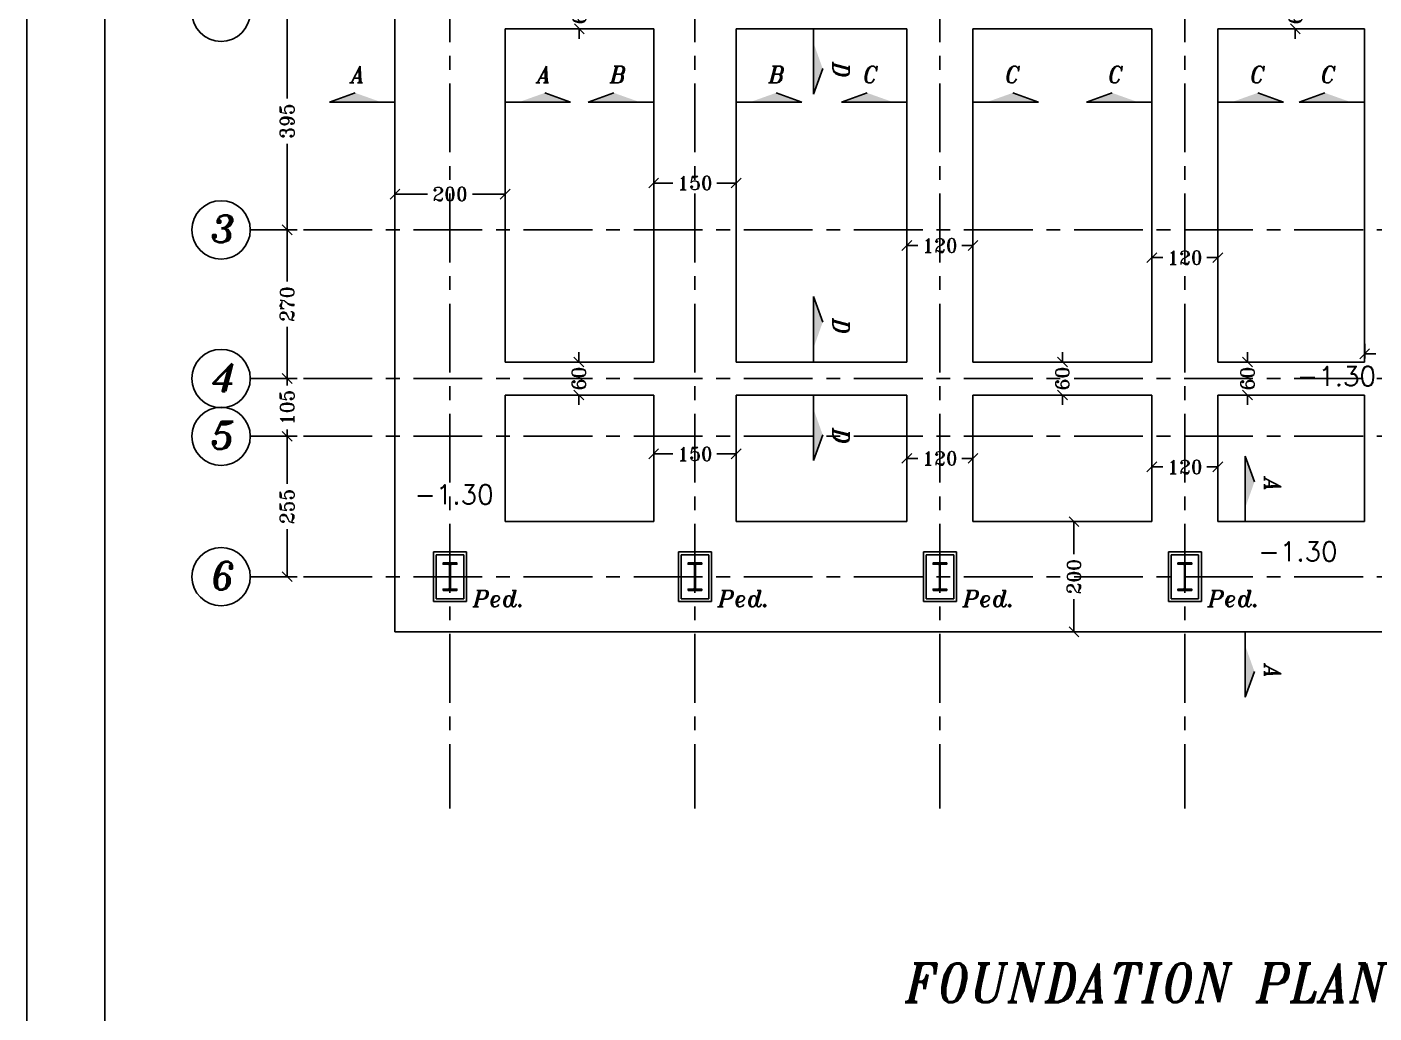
# Model space of a CAD drawing. Header units: inches. Extents: x 1387 to 2676, y -3005 to -2136.
# Drawn here: x 2499.96 to 2524.43, y -2238.11 to -2220.2 of the extents above; entities that cross this region are included whole.
import ezdxf
from ezdxf.enums import TextEntityAlignment as Align

# ---------------------------------------------------------------- set-up
doc = ezdxf.new("R2010")
doc.units = ezdxf.units.IN
doc.header["$MEASUREMENT"] = 0
doc.linetypes.add('CENTER', pattern=[2, 1.25, -0.25, 0.25, -0.25])
doc.linetypes.add('DASHDOTX2', pattern=[2, 1, -0.5, 0, -0.5])
for name, color, linetype in [('1', 1, 'Continuous'), ('3G', 3, 'Continuous'), ('4', 4, 'Continuous'), ('4C', 4, 'Continuous'), ('Ax', 1, 'DASHDOTX2'), ('AXE', 1, 'CENTER'), ('DIM', 8, 'Continuous'), ('lateral brace', 5, 'Continuous'), ('Layer4', 118, 'Continuous'), ('text1', 255, 'Continuous')]:
    doc.layers.add(name, color=color, linetype=linetype)
doc.styles.add('ITALICT', font='italict')
doc.styles.add('ROMANS', font='ROMANS')
doc.styles.add('ROMANT', font='romant')
doc.dimstyles.new('1-100r', dxfattribs={"dimscale": 0, "dimtxt": 0.25, "dimasz": 0.18, "dimexe": 0.18, "dimexo": 0.0625, "dimgap": 0.09, "dimtad": 0, "dimdec": 0, "dimlfac": 100, "dimzin": 0, "dimdsep": 46, "dimtxsty": 'ROMANT', "dimblk": 'OBLIQUE', "dimcen": 0.09, "dimclrd": 1, "dimclre": 1, "dimclrt": 2, "dimadec": 0, "dimazin": 0, "dimtfac": 1, "dimtdec": 0, "dimtofl": 0, "dimtmove": 2, "dimatfit": 3, "dimldrblk": 'OBLIQUE', "dimfxl": 0.18, "dimtolj": 1, "dimtzin": 0, "dimarcsym": 0})

# ---------------------------------------------------------------- blocks, each defined once
blk = doc.blocks.new('_Oblique')
at = {"color": 0, "linetype": 'ByBlock', "lineweight": -2}
blk.add_line((-0.5, -0.5), (0.5, 0.5), dxfattribs=at)
blk = doc.blocks.new('*D168')
at = {"layer": 'Defpoints', "color": 0, "ltscale": 0.05, "transparency": 16777216}
for p in [(2504.75, -2219.935), (2504.688, -2223.887), (2504.688, -2223.887)]:
    blk.add_point(p, dxfattribs=at)
at = {"layer": 'Layer4', "color": 1, "lineweight": -2, "ltscale": 0.05, "transparency": 16777216}
for p, q in [((2504.687, -2219.935), (2504.508, -2219.935)), ((2504.688, -2219.935), (2504.688, -2221.499)), ((2504.688, -2223.887), (2504.688, -2222.322)), ((2504.751, -2223.887), (2504.868, -2223.887))]:
    blk.add_line(p, q, dxfattribs=at)
at = {"layer": 'Layer4', "color": 1, "lineweight": -2, "ltscale": 0.05, "transparency": 16777216, "xscale": 0.18, "yscale": 0.18, "zscale": 0.18}
for p, rotation in [((2504.688, -2219.935), 90), ((2504.688, -2223.887), 270)]:
    blk.add_blockref('_Oblique', p, dxfattribs=dict(at, rotation=rotation))
at = {"layer": 'Layer4', "color": 2, "ltscale": 0.05, "transparency": 16777216, "insert": (2504.688, -2221.911), "char_height": 0.25, "attachment_point": 5, "rotation": 90, "style": 'ROMANT'}
blk.add_mtext('\\A1;395', dxfattribs=at)
blk = doc.blocks.new('*D169')
at = {"layer": 'Defpoints', "color": 0, "ltscale": 0.05, "transparency": 16777216}
for p in [(2504.688, -2226.587), (2504.688, -2227.637), (2504.688, -2227.637)]:
    blk.add_point(p, dxfattribs=at)
at = {"layer": 'Layer4', "color": 1, "lineweight": -2, "ltscale": 0.05, "transparency": 16777216}
for p, q in [((2504.688, -2226.587), (2504.688, -2226.712)), ((2504.751, -2226.587), (2504.868, -2226.587)), ((2504.688, -2227.637), (2504.688, -2227.511)), ((2504.751, -2227.637), (2504.868, -2227.637))]:
    blk.add_line(p, q, dxfattribs=at)
at = {"layer": 'Layer4', "color": 1, "lineweight": -2, "ltscale": 0.05, "transparency": 16777216, "xscale": 0.18, "yscale": 0.18, "zscale": 0.18}
for p, rotation in [((2504.688, -2226.587), 90), ((2504.688, -2227.637), 270)]:
    blk.add_blockref('_Oblique', p, dxfattribs=dict(at, rotation=rotation))
at = {"layer": 'Layer4', "color": 2, "ltscale": 0.05, "transparency": 16777216, "insert": (2504.688, -2227.112), "char_height": 0.25, "attachment_point": 5, "rotation": 90, "style": 'ROMANT'}
blk.add_mtext('\\A1;105', dxfattribs=at)
blk = doc.blocks.new('*D131')
at = {"layer": 'Defpoints', "color": 0, "ltscale": 0.05, "transparency": 16777216}
for p in [(2504.688, -2227.637), (2504.688, -2230.187), (2504.688, -2230.187)]:
    blk.add_point(p, dxfattribs=at)
at = {"layer": 'Layer4', "color": 1, "lineweight": -2, "ltscale": 0.05, "transparency": 16777216}
for p, q in [((2504.688, -2227.637), (2504.688, -2228.5)), ((2504.751, -2227.637), (2504.868, -2227.637)), ((2504.688, -2230.187), (2504.688, -2229.323)), ((2504.751, -2230.187), (2504.868, -2230.187))]:
    blk.add_line(p, q, dxfattribs=at)
at = {"layer": 'Layer4', "color": 1, "lineweight": -2, "ltscale": 0.05, "transparency": 16777216, "xscale": 0.18, "yscale": 0.18, "zscale": 0.18}
for p, rotation in [((2504.688, -2227.637), 90), ((2504.688, -2230.187), 270)]:
    blk.add_blockref('_Oblique', p, dxfattribs=dict(at, rotation=rotation))
at = {"layer": 'Layer4', "color": 2, "ltscale": 0.05, "transparency": 16777216, "insert": (2504.688, -2228.912), "char_height": 0.25, "attachment_point": 5, "rotation": 90, "style": 'ROMANT'}
blk.add_mtext('\\A1;255', dxfattribs=at)
blk = doc.blocks.new('*D127')
at = {"layer": 'Defpoints', "color": 0, "ltscale": 0.05, "transparency": 16777216}
for p in [(2504.688, -2223.887), (2504.688, -2226.587), (2504.688, -2226.587)]:
    blk.add_point(p, dxfattribs=at)
at = {"layer": 'Layer4', "color": 1, "lineweight": -2, "ltscale": 0.05, "transparency": 16777216}
for p, q in [((2504.626, -2223.887), (2504.508, -2223.887)), ((2504.688, -2223.887), (2504.688, -2224.825)), ((2504.688, -2226.587), (2504.688, -2225.648)), ((2504.751, -2226.587), (2504.868, -2226.587))]:
    blk.add_line(p, q, dxfattribs=at)
at = {"layer": 'Layer4', "color": 1, "lineweight": -2, "ltscale": 0.05, "transparency": 16777216, "xscale": 0.18, "yscale": 0.18, "zscale": 0.18}
for p, rotation in [((2504.688, -2223.887), 90), ((2504.688, -2226.587), 270)]:
    blk.add_blockref('_Oblique', p, dxfattribs=dict(at, rotation=rotation))
at = {"layer": 'Layer4', "color": 2, "ltscale": 0.05, "transparency": 16777216, "insert": (2504.688, -2225.237), "char_height": 0.25, "attachment_point": 5, "rotation": 90, "style": 'ROMANT'}
blk.add_mtext('\\A1;270', dxfattribs=at)
blk = doc.blocks.new('*D132')
at = {"layer": 'Defpoints', "color": 0, "ltscale": 0.05, "transparency": 16777216}
for p in [(2518.771, -2229.187), (2518.771, -2231.187), (2518.981, -2231.187)]:
    blk.add_point(p, dxfattribs=at)
at = {"layer": 'Layer4', "color": 1, "lineweight": -2, "ltscale": 0.05, "transparency": 16777216}
for p, q in [((2518.833, -2229.187), (2519.161, -2229.187)), ((2518.981, -2229.187), (2518.981, -2229.775)), ((2518.981, -2231.187), (2518.981, -2230.598)), ((2518.833, -2231.187), (2519.161, -2231.187))]:
    blk.add_line(p, q, dxfattribs=at)
at = {"layer": 'Layer4', "color": 1, "lineweight": -2, "ltscale": 0.05, "transparency": 16777216, "xscale": 0.18, "yscale": 0.18, "zscale": 0.18}
for p, rotation in [((2518.981, -2229.187), 90), ((2518.981, -2231.187), 270)]:
    blk.add_blockref('_Oblique', p, dxfattribs=dict(at, rotation=rotation))
at = {"layer": 'Layer4', "color": 2, "ltscale": 0.05, "transparency": 16777216, "insert": (2518.981, -2230.187), "char_height": 0.25, "attachment_point": 5, "rotation": 90, "style": 'ROMANT'}
blk.add_mtext('\\A1;200', dxfattribs=at)
blk = doc.blocks.new('*D133')
at = {"layer": 'Defpoints', "color": 0, "ltscale": 0.05, "transparency": 16777216}
for p in [(2511.346, -2223.036), (2511.346, -2223.261), (2512.846, -2223.261)]:
    blk.add_point(p, dxfattribs=at)
at = {"layer": 'Layer4', "color": 1, "lineweight": -2, "ltscale": 0.05, "transparency": 16777216}
for p, q in [((2511.346, -2223.198), (2511.346, -2222.856)), ((2511.346, -2223.036), (2511.696, -2223.036)), ((2512.846, -2223.036), (2512.495, -2223.036)), ((2512.846, -2223.198), (2512.846, -2222.856))]:
    blk.add_line(p, q, dxfattribs=at)
at = {"layer": 'Layer4', "color": 1, "lineweight": -2, "ltscale": 0.05, "transparency": 16777216, "xscale": 0.18, "yscale": 0.18, "zscale": 0.18, "rotation": 180}
blk.add_blockref('_Oblique', (2511.346, -2223.036), dxfattribs=at)
at = {"layer": 'Layer4', "color": 1, "lineweight": -2, "ltscale": 0.05, "transparency": 16777216, "xscale": 0.18, "yscale": 0.18, "zscale": 0.18}
blk.add_blockref('_Oblique', (2512.846, -2223.036), dxfattribs=at)
at = {"layer": 'Layer4', "color": 2, "ltscale": 0.05, "transparency": 16777216, "insert": (2512.096, -2223.036), "char_height": 0.25, "attachment_point": 5, "style": 'ROMANT'}
blk.add_mtext('\\A1;150', dxfattribs=at)
blk = doc.blocks.new('*D135')
at = {"layer": 'Defpoints', "color": 0, "ltscale": 0.05, "transparency": 16777216}
for p in [(2506.646, -2223.237), (2506.646, -2223.729), (2508.646, -2223.729)]:
    blk.add_point(p, dxfattribs=at)
at = {"layer": 'Layer4', "color": 1, "lineweight": -2, "ltscale": 0.05, "transparency": 16777216}
for p, q in [((2506.646, -2223.667), (2506.646, -2223.057)), ((2508.646, -2223.667), (2508.646, -2223.057)), ((2506.646, -2223.237), (2507.234, -2223.237)), ((2508.646, -2223.237), (2508.057, -2223.237))]:
    blk.add_line(p, q, dxfattribs=at)
at = {"layer": 'Layer4', "color": 1, "lineweight": -2, "ltscale": 0.05, "transparency": 16777216, "xscale": 0.18, "yscale": 0.18, "zscale": 0.18, "rotation": 180}
blk.add_blockref('_Oblique', (2506.646, -2223.237), dxfattribs=at)
at = {"layer": 'Layer4', "color": 1, "lineweight": -2, "ltscale": 0.05, "transparency": 16777216, "xscale": 0.18, "yscale": 0.18, "zscale": 0.18}
blk.add_blockref('_Oblique', (2508.646, -2223.237), dxfattribs=at)
at = {"layer": 'Layer4', "color": 2, "ltscale": 0.05, "transparency": 16777216, "insert": (2507.646, -2223.237), "char_height": 0.25, "attachment_point": 5, "style": 'ROMANT'}
blk.add_mtext('\\A1;200', dxfattribs=at)
blk = doc.blocks.new('*D139')
at = {"layer": 'Defpoints', "color": 0, "ltscale": 0.05, "transparency": 16777216}
for p in [(2522.929, -2219.635), (2523.002, -2219.635), (2522.929, -2220.235)]:
    blk.add_point(p, dxfattribs=at)
at = {"layer": 'Layer4', "color": 1, "lineweight": -2, "ltscale": 0.05, "transparency": 16777216}
for p, q in [((2522.991, -2219.635), (2523.182, -2219.635)), ((2523.002, -2219.635), (2523.002, -2219.455)), ((2522.991, -2220.235), (2523.182, -2220.235)), ((2523.002, -2220.235), (2523.002, -2220.415))]:
    blk.add_line(p, q, dxfattribs=at)
at = {"layer": 'Layer4', "color": 1, "lineweight": -2, "ltscale": 0.05, "transparency": 16777216, "xscale": 0.18, "yscale": 0.18, "zscale": 0.18}
for p, rotation in [((2523.002, -2219.635), 270), ((2523.002, -2220.235), 90)]:
    blk.add_blockref('_Oblique', p, dxfattribs=dict(at, rotation=rotation))
at = {"layer": 'Layer4', "color": 2, "ltscale": 0.05, "transparency": 16777216, "insert": (2523.002, -2219.935), "char_height": 0.25, "attachment_point": 5, "rotation": 90, "style": 'ROMANT'}
blk.add_mtext('\\A1;60', dxfattribs=at)
blk = doc.blocks.new('*D140')
at = {"layer": 'Defpoints', "color": 0, "ltscale": 0.05, "transparency": 16777216}
for p in [(2522.134, -2226.287), (2522.134, -2226.287), (2522.134, -2226.887)]:
    blk.add_point(p, dxfattribs=at)
at = {"layer": 'Layer4', "color": 1, "lineweight": -2, "ltscale": 0.05, "transparency": 16777216}
for p, q in [((2522.134, -2226.287), (2522.134, -2226.107)), ((2522.197, -2226.287), (2522.314, -2226.287)), ((2522.134, -2226.887), (2522.134, -2227.067)), ((2522.197, -2226.887), (2522.314, -2226.887))]:
    blk.add_line(p, q, dxfattribs=at)
at = {"layer": 'Layer4', "color": 1, "lineweight": -2, "ltscale": 0.05, "transparency": 16777216, "xscale": 0.18, "yscale": 0.18, "zscale": 0.18}
for p, rotation in [((2522.134, -2226.287), 270), ((2522.134, -2226.887), 90)]:
    blk.add_blockref('_Oblique', p, dxfattribs=dict(at, rotation=rotation))
at = {"layer": 'Layer4', "color": 2, "ltscale": 0.05, "transparency": 16777216, "insert": (2522.134, -2226.587), "char_height": 0.25, "attachment_point": 5, "rotation": 90, "style": 'ROMANT'}
blk.add_mtext('\\A1;60', dxfattribs=at)
blk = doc.blocks.new('*D141')
at = {"layer": 'Defpoints', "color": 0, "ltscale": 0.05, "transparency": 16777216}
for p in [(2518.771, -2226.287), (2518.771, -2226.287), (2518.771, -2226.887)]:
    blk.add_point(p, dxfattribs=at)
at = {"layer": 'Layer4', "color": 1, "lineweight": -2, "ltscale": 0.05, "transparency": 16777216}
for p, q in [((2518.771, -2226.287), (2518.771, -2226.107)), ((2518.833, -2226.287), (2518.951, -2226.287)), ((2518.771, -2226.887), (2518.771, -2227.067)), ((2518.833, -2226.887), (2518.951, -2226.887))]:
    blk.add_line(p, q, dxfattribs=at)
at = {"layer": 'Layer4', "color": 1, "lineweight": -2, "ltscale": 0.05, "transparency": 16777216, "xscale": 0.18, "yscale": 0.18, "zscale": 0.18}
for p, rotation in [((2518.771, -2226.287), 270), ((2518.771, -2226.887), 90)]:
    blk.add_blockref('_Oblique', p, dxfattribs=dict(at, rotation=rotation))
at = {"layer": 'Layer4', "color": 2, "ltscale": 0.05, "transparency": 16777216, "insert": (2518.771, -2226.587), "char_height": 0.25, "attachment_point": 5, "rotation": 90, "style": 'ROMANT'}
blk.add_mtext('\\A1;60', dxfattribs=at)
blk = doc.blocks.new('*D142')
at = {"layer": 'Defpoints', "color": 0, "ltscale": 0.05, "transparency": 16777216}
for p in [(2520.396, -2223.887), (2521.596, -2223.887), (2520.396, -2224.391)]:
    blk.add_point(p, dxfattribs=at)
at = {"layer": 'Layer4', "color": 1, "lineweight": -2, "ltscale": 0.05, "transparency": 16777216}
for p, q in [((2520.396, -2223.949), (2520.396, -2224.571)), ((2521.596, -2223.949), (2521.596, -2224.571)), ((2520.396, -2224.391), (2520.596, -2224.391)), ((2521.596, -2224.391), (2521.395, -2224.391))]:
    blk.add_line(p, q, dxfattribs=at)
at = {"layer": 'Layer4', "color": 1, "lineweight": -2, "ltscale": 0.05, "transparency": 16777216, "xscale": 0.18, "yscale": 0.18, "zscale": 0.18, "rotation": 180}
blk.add_blockref('_Oblique', (2520.396, -2224.391), dxfattribs=at)
at = {"layer": 'Layer4', "color": 1, "lineweight": -2, "ltscale": 0.05, "transparency": 16777216, "xscale": 0.18, "yscale": 0.18, "zscale": 0.18}
blk.add_blockref('_Oblique', (2521.596, -2224.391), dxfattribs=at)
at = {"layer": 'Layer4', "color": 2, "ltscale": 0.05, "transparency": 16777216, "insert": (2520.996, -2224.391), "char_height": 0.25, "attachment_point": 5, "style": 'ROMANT'}
blk.add_mtext('\\A1;120', dxfattribs=at)
blk = doc.blocks.new('*D143')
at = {"layer": 'Defpoints', "color": 0, "ltscale": 0.05, "transparency": 16777216}
for p in [(2515.946, -2223.887), (2517.146, -2223.887), (2515.946, -2224.171)]:
    blk.add_point(p, dxfattribs=at)
at = {"layer": 'Layer4', "color": 1, "lineweight": -2, "ltscale": 0.05, "transparency": 16777216}
for p, q in [((2515.946, -2223.949), (2515.946, -2224.351)), ((2517.146, -2223.949), (2517.146, -2224.351)), ((2515.946, -2224.171), (2516.146, -2224.171)), ((2517.146, -2224.171), (2516.945, -2224.171))]:
    blk.add_line(p, q, dxfattribs=at)
at = {"layer": 'Layer4', "color": 1, "lineweight": -2, "ltscale": 0.05, "transparency": 16777216, "xscale": 0.18, "yscale": 0.18, "zscale": 0.18, "rotation": 180}
blk.add_blockref('_Oblique', (2515.946, -2224.171), dxfattribs=at)
at = {"layer": 'Layer4', "color": 1, "lineweight": -2, "ltscale": 0.05, "transparency": 16777216, "xscale": 0.18, "yscale": 0.18, "zscale": 0.18}
blk.add_blockref('_Oblique', (2517.146, -2224.171), dxfattribs=at)
at = {"layer": 'Layer4', "color": 2, "ltscale": 0.05, "transparency": 16777216, "insert": (2516.546, -2224.171), "char_height": 0.25, "attachment_point": 5, "style": 'ROMANT'}
blk.add_mtext('\\A1;120', dxfattribs=at)
blk = doc.blocks.new('*D144')
at = {"layer": 'Defpoints', "color": 0, "ltscale": 0.05, "transparency": 16777216}
for p in [(2511.346, -2227.957), (2511.346, -2228.037), (2512.846, -2228.037)]:
    blk.add_point(p, dxfattribs=at)
at = {"layer": 'Layer4', "color": 1, "lineweight": -2, "ltscale": 0.05, "transparency": 16777216}
for p, q in [((2511.346, -2227.974), (2511.346, -2227.777)), ((2511.346, -2227.957), (2511.696, -2227.957)), ((2512.846, -2227.957), (2512.495, -2227.957)), ((2512.846, -2227.974), (2512.846, -2227.777))]:
    blk.add_line(p, q, dxfattribs=at)
at = {"layer": 'Layer4', "color": 1, "lineweight": -2, "ltscale": 0.05, "transparency": 16777216, "xscale": 0.18, "yscale": 0.18, "zscale": 0.18, "rotation": 180}
blk.add_blockref('_Oblique', (2511.346, -2227.957), dxfattribs=at)
at = {"layer": 'Layer4', "color": 1, "lineweight": -2, "ltscale": 0.05, "transparency": 16777216, "xscale": 0.18, "yscale": 0.18, "zscale": 0.18}
blk.add_blockref('_Oblique', (2512.846, -2227.957), dxfattribs=at)
at = {"layer": 'Layer4', "color": 2, "ltscale": 0.05, "transparency": 16777216, "insert": (2512.096, -2227.957), "char_height": 0.25, "attachment_point": 5, "style": 'ROMANT'}
blk.add_mtext('\\A1;150', dxfattribs=at)
blk = doc.blocks.new('*D145')
at = {"layer": 'Defpoints', "color": 0, "ltscale": 0.05, "transparency": 16777216}
for p in [(2515.946, -2228.037), (2515.946, -2228.037), (2517.146, -2228.037)]:
    blk.add_point(p, dxfattribs=at)
at = {"layer": 'Layer4', "color": 1, "lineweight": -2, "ltscale": 0.05, "transparency": 16777216}
for p, q in [((2515.946, -2227.974), (2515.946, -2227.857)), ((2517.146, -2227.974), (2517.146, -2227.857)), ((2515.946, -2228.037), (2516.146, -2228.037)), ((2517.146, -2228.037), (2516.945, -2228.037))]:
    blk.add_line(p, q, dxfattribs=at)
at = {"layer": 'Layer4', "color": 1, "lineweight": -2, "ltscale": 0.05, "transparency": 16777216, "xscale": 0.18, "yscale": 0.18, "zscale": 0.18, "rotation": 180}
blk.add_blockref('_Oblique', (2515.946, -2228.037), dxfattribs=at)
at = {"layer": 'Layer4', "color": 1, "lineweight": -2, "ltscale": 0.05, "transparency": 16777216, "xscale": 0.18, "yscale": 0.18, "zscale": 0.18}
blk.add_blockref('_Oblique', (2517.146, -2228.037), dxfattribs=at)
at = {"layer": 'Layer4', "color": 2, "ltscale": 0.05, "transparency": 16777216, "insert": (2516.546, -2228.037), "char_height": 0.25, "attachment_point": 5, "style": 'ROMANT'}
blk.add_mtext('\\A1;120', dxfattribs=at)
blk = doc.blocks.new('*D147')
at = {"layer": 'Defpoints', "color": 0, "ltscale": 0.05, "transparency": 16777216}
for p in [(2520.396, -2228.037), (2520.396, -2228.193), (2521.596, -2228.037)]:
    blk.add_point(p, dxfattribs=at)
at = {"layer": 'Layer4', "color": 1, "lineweight": -2, "ltscale": 0.05, "transparency": 16777216}
for p, q in [((2520.396, -2228.099), (2520.396, -2228.373)), ((2520.396, -2228.193), (2520.596, -2228.193)), ((2521.596, -2228.193), (2521.395, -2228.193)), ((2521.596, -2228.099), (2521.596, -2228.373))]:
    blk.add_line(p, q, dxfattribs=at)
at = {"layer": 'Layer4', "color": 1, "lineweight": -2, "ltscale": 0.05, "transparency": 16777216, "xscale": 0.18, "yscale": 0.18, "zscale": 0.18, "rotation": 180}
blk.add_blockref('_Oblique', (2520.396, -2228.193), dxfattribs=at)
at = {"layer": 'Layer4', "color": 1, "lineweight": -2, "ltscale": 0.05, "transparency": 16777216, "xscale": 0.18, "yscale": 0.18, "zscale": 0.18}
blk.add_blockref('_Oblique', (2521.596, -2228.193), dxfattribs=at)
at = {"layer": 'Layer4', "color": 2, "ltscale": 0.05, "transparency": 16777216, "insert": (2520.996, -2228.193), "char_height": 0.25, "attachment_point": 5, "style": 'ROMANT'}
blk.add_mtext('\\A1;120', dxfattribs=at)
blk = doc.blocks.new('*D160')
at = {"layer": 'Defpoints', "color": 0, "ltscale": 0.05, "transparency": 16777216}
for p in [(2509.986, -2226.287), (2509.996, -2226.287), (2509.996, -2226.887)]:
    blk.add_point(p, dxfattribs=at)
at = {"layer": 'Layer4', "color": 1, "lineweight": -2, "ltscale": 0.05, "transparency": 16777216}
for p, q in [((2509.986, -2226.287), (2509.986, -2226.107)), ((2509.933, -2226.287), (2509.806, -2226.287)), ((2509.933, -2226.887), (2509.806, -2226.887)), ((2509.986, -2226.887), (2509.986, -2227.067))]:
    blk.add_line(p, q, dxfattribs=at)
at = {"layer": 'Layer4', "color": 1, "lineweight": -2, "ltscale": 0.05, "transparency": 16777216, "xscale": 0.18, "yscale": 0.18, "zscale": 0.18}
for p, rotation in [((2509.986, -2226.287), 270), ((2509.986, -2226.887), 90)]:
    blk.add_blockref('_Oblique', p, dxfattribs=dict(at, rotation=rotation))
at = {"layer": 'Layer4', "color": 2, "ltscale": 0.05, "transparency": 16777216, "insert": (2509.986, -2226.587), "char_height": 0.25, "attachment_point": 5, "rotation": 90, "style": 'ROMANT'}
blk.add_mtext('\\A1;60', dxfattribs=at)
blk = doc.blocks.new('*D161')
at = {"layer": 'Defpoints', "color": 0, "ltscale": 0.05, "transparency": 16777216}
for p in [(2509.986, -2219.635), (2509.995, -2219.635), (2509.986, -2220.235)]:
    blk.add_point(p, dxfattribs=at)
at = {"layer": 'Layer4', "color": 1, "lineweight": -2, "ltscale": 0.05, "transparency": 16777216}
for p, q in [((2509.995, -2219.635), (2509.995, -2219.455)), ((2510.049, -2219.635), (2510.175, -2219.635)), ((2509.995, -2220.235), (2509.995, -2220.415)), ((2510.049, -2220.235), (2510.175, -2220.235))]:
    blk.add_line(p, q, dxfattribs=at)
at = {"layer": 'Layer4', "color": 1, "lineweight": -2, "ltscale": 0.05, "transparency": 16777216, "xscale": 0.18, "yscale": 0.18, "zscale": 0.18}
for p, rotation in [((2509.995, -2219.635), 270), ((2509.995, -2220.235), 90)]:
    blk.add_blockref('_Oblique', p, dxfattribs=dict(at, rotation=rotation))
at = {"layer": 'Layer4', "color": 2, "ltscale": 0.05, "transparency": 16777216, "insert": (2509.995, -2219.935), "char_height": 0.25, "attachment_point": 5, "rotation": 90, "style": 'ROMANT'}
blk.add_mtext('\\A1;60', dxfattribs=at)
blk = doc.blocks.new('*D163')
at = {"layer": 'Defpoints', "color": 0, "ltscale": 0.05, "transparency": 16777216}
for p in [(2525.462, -2226.137), (2525.462, -2226.137), (2524.262, -2226.287)]:
    blk.add_point(p, dxfattribs=at)
at = {"layer": 'Layer4', "color": 1, "lineweight": -2, "ltscale": 0.05, "transparency": 16777216}
for p, q in [((2524.262, -2226.224), (2524.262, -2225.957)), ((2525.462, -2226.074), (2525.462, -2225.957)), ((2524.262, -2226.137), (2524.462, -2226.137)), ((2525.462, -2226.137), (2525.261, -2226.137))]:
    blk.add_line(p, q, dxfattribs=at)
at = {"layer": 'Layer4', "color": 1, "lineweight": -2, "ltscale": 0.05, "transparency": 16777216, "xscale": 0.18, "yscale": 0.18, "zscale": 0.18, "rotation": 180}
blk.add_blockref('_Oblique', (2524.262, -2226.137), dxfattribs=at)
at = {"layer": 'Layer4', "color": 1, "lineweight": -2, "ltscale": 0.05, "transparency": 16777216, "xscale": 0.18, "yscale": 0.18, "zscale": 0.18}
blk.add_blockref('_Oblique', (2525.462, -2226.137), dxfattribs=at)
at = {"layer": 'Layer4', "color": 2, "ltscale": 0.05, "transparency": 16777216, "insert": (2524.862, -2226.137), "char_height": 0.25, "attachment_point": 5, "style": 'ROMANT'}
blk.add_mtext('\\A1;120', dxfattribs=at)

msp = doc.modelspace()

# ---------------------------------------------------------------- hatches: boundary and pattern name
for points in [[(2507.638074, -2229.961876), (2507.626598, -2229.961876, 0.414414444), (2507.638074, -2229.97336)], [(2507.653074, -2229.961876), (2507.66455, -2229.961876, -0.414414444), (2507.653074, -2229.97336)], [(2512.088074, -2229.961876), (2512.076598, -2229.961876, 0.414414444), (2512.088074, -2229.97336)], [(2512.103074, -2229.961876), (2512.11455, -2229.961876, -0.414414444), (2512.103074, -2229.97336)], [(2516.538074, -2229.961876), (2516.526598, -2229.961876, 0.414414444), (2516.538074, -2229.97336)], [(2516.553074, -2229.961876), (2516.56455, -2229.961876, -0.414414444), (2516.553074, -2229.97336)], [(2520.988074, -2229.961876), (2520.976598, -2229.961876, 0.414414444), (2520.988074, -2229.97336)], [(2521.003074, -2229.961876), (2521.01455, -2229.961876, -0.414414444), (2521.003074, -2229.97336)], [(2507.638074, -2230.411915), (2507.626598, -2230.411915, -0.414414444), (2507.638074, -2230.400431)], [(2507.653074, -2230.411915), (2507.66455, -2230.411915, 0.414414444), (2507.653074, -2230.400431)], [(2512.088074, -2230.411915), (2512.076598, -2230.411915, -0.414414444), (2512.088074, -2230.400431)], [(2512.103074, -2230.411915), (2512.11455, -2230.411915, 0.414414444), (2512.103074, -2230.400431)], [(2516.538074, -2230.411915), (2516.526598, -2230.411915, -0.414414444), (2516.538074, -2230.400431)], [(2516.553074, -2230.411915), (2516.56455, -2230.411915, 0.414414444), (2516.553074, -2230.400431)], [(2520.988074, -2230.411915), (2520.976598, -2230.411915, -0.414414444), (2520.988074, -2230.400431)], [(2521.003074, -2230.411915), (2521.01455, -2230.411915, 0.414414444), (2521.003074, -2230.400431)]]:
    msp.add_hatch(color=1).paths.add_polyline_path(points)

# ---------------------------------------------------------------- linework, layer by layer
at = {"layer": '1'}
msp.add_lwpolyline([(2501.376004, -2265.778359), (2582.644355, -2265.778359), (2582.644355, -2209.145362), (2501.376004, -2209.145362)], close=True, dxfattribs=at)
for centre in [(2503.487195, -2219.934517), (2503.487195, -2223.886876), (2503.487195, -2226.586876), (2503.487195, -2227.636876), (2503.487195, -2230.186876)]:
    msp.add_circle(centre, 0.53, dxfattribs=at)
at = {"layer": '3G'}
for p, q in [((2514.250003, -2220.234517), (2514.250003, -2221.423408)), ((2514.250003, -2220.234517), (2514.250003, -2221.423408)), ((2514.250003, -2221.423408), (2514.415918, -2220.95718)), ((2514.250003, -2221.423408), (2514.415918, -2220.95718)), ((2505.456683, -2221.564381), (2505.922911, -2221.398466)), ((2505.456683, -2221.564381), (2505.922911, -2221.398466)), ((2506.645574, -2221.564381), (2505.456683, -2221.564381)), ((2506.645574, -2221.564381), (2505.456683, -2221.564381)), ((2508.645574, -2221.564381), (2509.834464, -2221.564381)), ((2508.645574, -2221.564381), (2509.834464, -2221.564381)), ((2509.834464, -2221.564381), (2509.368236, -2221.398466)), ((2509.834464, -2221.564381), (2509.368236, -2221.398466)), ((2510.156683, -2221.564381), (2510.622911, -2221.398466)), ((2510.156683, -2221.564381), (2510.622911, -2221.398466)), ((2511.345574, -2221.564381), (2510.156683, -2221.564381)), ((2511.345574, -2221.564381), (2510.156683, -2221.564381)), ((2512.845574, -2221.564381), (2514.034464, -2221.564381)), ((2512.845574, -2221.564381), (2514.034464, -2221.564381)), ((2514.034464, -2221.564381), (2513.568236, -2221.398466)), ((2514.034464, -2221.564381), (2513.568236, -2221.398466)), ((2514.756683, -2221.564381), (2515.222911, -2221.398466)), ((2514.756683, -2221.564381), (2515.222911, -2221.398466)), ((2515.945574, -2221.564381), (2514.756683, -2221.564381)), ((2515.945574, -2221.564381), (2514.756683, -2221.564381)), ((2517.145574, -2221.564381), (2518.334464, -2221.564381)), ((2517.145574, -2221.564381), (2518.334464, -2221.564381)), ((2518.334464, -2221.564381), (2517.868236, -2221.398466)), ((2518.334464, -2221.564381), (2517.868236, -2221.398466)), ((2519.206683, -2221.564381), (2519.672911, -2221.398466)), ((2519.206683, -2221.564381), (2519.672911, -2221.398466)), ((2520.395574, -2221.564381), (2519.206683, -2221.564381)), ((2520.395574, -2221.564381), (2519.206683, -2221.564381)), ((2521.595574, -2221.564381), (2522.784464, -2221.564381)), ((2521.595574, -2221.564381), (2522.784464, -2221.564381)), ((2522.784464, -2221.564381), (2522.318236, -2221.398466)), ((2522.784464, -2221.564381), (2522.318236, -2221.398466)), ((2523.072685, -2221.564381), (2523.538913, -2221.398466)), ((2523.072685, -2221.564381), (2523.538913, -2221.398466)), ((2524.261576, -2221.564381), (2523.072685, -2221.564381)), ((2524.261576, -2221.564381), (2523.072685, -2221.564381)), ((2514.250003, -2225.097985), (2514.415918, -2225.564213)), ((2514.250003, -2226.286876), (2514.250003, -2225.097985)), ((2514.250003, -2225.097985), (2514.415918, -2225.564213)), ((2514.250003, -2226.286876), (2514.250003, -2225.097985)), ((2514.250003, -2226.886876), (2514.250003, -2228.075766)), ((2514.250003, -2226.886876), (2514.250003, -2228.075766)), ((2514.250003, -2228.075766), (2514.415918, -2227.609538)), ((2514.250003, -2228.075766), (2514.415918, -2227.609538)), ((2522.09355, -2227.997985), (2522.259464, -2228.464213)), ((2522.09355, -2229.186876), (2522.09355, -2227.997985)), ((2522.09355, -2227.997985), (2522.259464, -2228.464213)), ((2522.09355, -2229.186876), (2522.09355, -2227.997985)), ((2507.395574, -2229.786876), (2507.395574, -2230.586876)), ((2507.395574, -2229.786876), (2507.895574, -2229.786876)), ((2507.895574, -2229.786876), (2507.895574, -2230.586876)), ((2511.845574, -2229.786876), (2511.845574, -2230.586876)), ((2511.845574, -2229.786876), (2512.345574, -2229.786876)), ((2512.345574, -2229.786876), (2512.345574, -2230.586876)), ((2516.295574, -2229.786876), (2516.295574, -2230.586876)), ((2516.295574, -2229.786876), (2516.795574, -2229.786876)), ((2516.795574, -2229.786876), (2516.795574, -2230.586876)), ((2520.745574, -2229.786876), (2520.745574, -2230.586876)), ((2520.745574, -2229.786876), (2521.245574, -2229.786876)), ((2521.245574, -2229.786876), (2521.245574, -2230.586876)), ((2507.395574, -2230.586876), (2507.895574, -2230.586876)), ((2511.845574, -2230.586876), (2512.345574, -2230.586876)), ((2516.295574, -2230.586876), (2516.795574, -2230.586876)), ((2520.745574, -2230.586876), (2521.245574, -2230.586876)), ((2522.09355, -2231.186876), (2522.09355, -2232.375766)), ((2522.09355, -2231.186876), (2522.09355, -2232.375766)), ((2522.09355, -2232.375766), (2522.259464, -2231.909538)), ((2522.09355, -2232.375766), (2522.259464, -2231.909538))]:
    msp.add_line(p, q, dxfattribs=at)
for points in [[(2507.520574, -2230.436876), (2507.520574, -2230.411876), (2507.638074, -2230.411876), (2507.638074, -2229.961876), (2507.520574, -2229.961876), (2507.520574, -2229.936876), (2507.770574, -2229.936876), (2507.770574, -2229.961876), (2507.653074, -2229.961876), (2507.653074, -2230.411876), (2507.770574, -2230.411876), (2507.770574, -2230.436876)], [(2511.970574, -2230.436876), (2511.970574, -2230.411876), (2512.088074, -2230.411876), (2512.088074, -2229.961876), (2511.970574, -2229.961876), (2511.970574, -2229.936876), (2512.220574, -2229.936876), (2512.220574, -2229.961876), (2512.103074, -2229.961876), (2512.103074, -2230.411876), (2512.220574, -2230.411876), (2512.220574, -2230.436876)], [(2516.420574, -2230.436876), (2516.420574, -2230.411876), (2516.538074, -2230.411876), (2516.538074, -2229.961876), (2516.420574, -2229.961876), (2516.420574, -2229.936876), (2516.670574, -2229.936876), (2516.670574, -2229.961876), (2516.553074, -2229.961876), (2516.553074, -2230.411876), (2516.670574, -2230.411876), (2516.670574, -2230.436876)], [(2520.870574, -2230.436876), (2520.870574, -2230.411876), (2520.988074, -2230.411876), (2520.988074, -2229.961876), (2520.870574, -2229.961876), (2520.870574, -2229.936876), (2521.120574, -2229.936876), (2521.120574, -2229.961876), (2521.003074, -2229.961876), (2521.003074, -2230.411876), (2521.120574, -2230.411876), (2521.120574, -2230.436876)]]:
    msp.add_lwpolyline(points, close=True, dxfattribs=at)
for centre, start, end in [((2507.638074, -2229.961883), 180.1579269, 270.1579269), ((2507.653074, -2229.961883), 269.8420731, 359.8420731), ((2507.653074, -2229.961883), 269.8420731, 359.8420731), ((2512.088074, -2229.961883), 180.1579269, 270.1579269), ((2512.103074, -2229.961883), 269.8420731, 359.8420731), ((2512.103074, -2229.961883), 269.8420731, 359.8420731), ((2516.538074, -2229.961883), 180.1579269, 270.1579269), ((2516.553074, -2229.961883), 269.8420731, 359.8420731), ((2516.553074, -2229.961883), 269.8420731, 359.8420731), ((2520.988074, -2229.961883), 180.1579269, 270.1579269), ((2521.003074, -2229.961883), 269.8420731, 359.8420731), ((2521.003074, -2229.961883), 269.8420731, 359.8420731), ((2507.638074, -2230.411907), 89.8420731, 179.8420731), ((2507.638074, -2230.411907), 89.8420731, 179.8420731), ((2507.653074, -2230.411907), 0.1579269, 90.1579269), ((2507.653074, -2230.411907), 0.1579269, 90.1579269), ((2507.653074, -2230.411907), 0.1579269, 90.1579269), ((2512.088074, -2230.411907), 89.8420731, 179.8420731), ((2512.088074, -2230.411907), 89.8420731, 179.8420731), ((2512.103074, -2230.411907), 0.1579269, 90.1579269), ((2512.103074, -2230.411907), 0.1579269, 90.1579269), ((2512.103074, -2230.411907), 0.1579269, 90.1579269), ((2516.538074, -2230.411907), 89.8420731, 179.8420731), ((2516.538074, -2230.411907), 89.8420731, 179.8420731), ((2516.553074, -2230.411907), 0.1579269, 90.1579269), ((2516.553074, -2230.411907), 0.1579269, 90.1579269), ((2516.553074, -2230.411907), 0.1579269, 90.1579269), ((2520.988074, -2230.411907), 89.8420731, 179.8420731), ((2520.988074, -2230.411907), 89.8420731, 179.8420731), ((2521.003074, -2230.411907), 0.1579269, 90.1579269), ((2521.003074, -2230.411907), 0.1579269, 90.1579269), ((2521.003074, -2230.411907), 0.1579269, 90.1579269)]:
    msp.add_arc(centre, 0.011476, start, end, dxfattribs=at)
for points in [[(2514.250003, -2220.490952), (2514.415918, -2220.95718), (2514.250003, -2220.95718)], [(2514.250003, -2220.490952), (2514.415918, -2220.95718), (2514.250003, -2220.95718)], [(2514.250003, -2221.423408), (2514.415918, -2220.95718), (2514.250003, -2220.95718)], [(2514.250003, -2221.423408), (2514.415918, -2220.95718), (2514.250003, -2220.95718)], [(2505.456683, -2221.564381), (2505.922911, -2221.398466), (2505.922911, -2221.564381)], [(2505.456683, -2221.564381), (2505.922911, -2221.398466), (2505.922911, -2221.564381)], [(2506.389139, -2221.564381), (2505.922911, -2221.398466), (2505.922911, -2221.564381)], [(2506.389139, -2221.564381), (2505.922911, -2221.398466), (2505.922911, -2221.564381)], [(2508.902008, -2221.564381), (2509.368236, -2221.398466), (2509.368236, -2221.564381)], [(2508.902008, -2221.564381), (2509.368236, -2221.398466), (2509.368236, -2221.564381)], [(2509.834464, -2221.564381), (2509.368236, -2221.398466), (2509.368236, -2221.564381)], [(2509.834464, -2221.564381), (2509.368236, -2221.398466), (2509.368236, -2221.564381)], [(2510.156683, -2221.564381), (2510.622911, -2221.398466), (2510.622911, -2221.564381)], [(2510.156683, -2221.564381), (2510.622911, -2221.398466), (2510.622911, -2221.564381)], [(2511.089139, -2221.564381), (2510.622911, -2221.398466), (2510.622911, -2221.564381)], [(2511.089139, -2221.564381), (2510.622911, -2221.398466), (2510.622911, -2221.564381)], [(2513.102008, -2221.564381), (2513.568236, -2221.398466), (2513.568236, -2221.564381)], [(2513.102008, -2221.564381), (2513.568236, -2221.398466), (2513.568236, -2221.564381)], [(2514.034464, -2221.564381), (2513.568236, -2221.398466), (2513.568236, -2221.564381)], [(2514.034464, -2221.564381), (2513.568236, -2221.398466), (2513.568236, -2221.564381)], [(2514.756683, -2221.564381), (2515.222911, -2221.398466), (2515.222911, -2221.564381)], [(2514.756683, -2221.564381), (2515.222911, -2221.398466), (2515.222911, -2221.564381)], [(2515.689139, -2221.564381), (2515.222911, -2221.398466), (2515.222911, -2221.564381)], [(2515.689139, -2221.564381), (2515.222911, -2221.398466), (2515.222911, -2221.564381)], [(2517.402008, -2221.564381), (2517.868236, -2221.398466), (2517.868236, -2221.564381)], [(2517.402008, -2221.564381), (2517.868236, -2221.398466), (2517.868236, -2221.564381)], [(2518.334464, -2221.564381), (2517.868236, -2221.398466), (2517.868236, -2221.564381)], [(2518.334464, -2221.564381), (2517.868236, -2221.398466), (2517.868236, -2221.564381)], [(2519.206683, -2221.564381), (2519.672911, -2221.398466), (2519.672911, -2221.564381)], [(2519.206683, -2221.564381), (2519.672911, -2221.398466), (2519.672911, -2221.564381)], [(2520.139139, -2221.564381), (2519.672911, -2221.398466), (2519.672911, -2221.564381)], [(2520.139139, -2221.564381), (2519.672911, -2221.398466), (2519.672911, -2221.564381)], [(2521.852008, -2221.564381), (2522.318236, -2221.398466), (2522.318236, -2221.564381)], [(2521.852008, -2221.564381), (2522.318236, -2221.398466), (2522.318236, -2221.564381)], [(2522.784464, -2221.564381), (2522.318236, -2221.398466), (2522.318236, -2221.564381)], [(2522.784464, -2221.564381), (2522.318236, -2221.398466), (2522.318236, -2221.564381)], [(2523.072685, -2221.564381), (2523.538913, -2221.398466), (2523.538913, -2221.564381)], [(2523.072685, -2221.564381), (2523.538913, -2221.398466), (2523.538913, -2221.564381)], [(2524.005141, -2221.564381), (2523.538913, -2221.398466), (2523.538913, -2221.564381)], [(2524.005141, -2221.564381), (2523.538913, -2221.398466), (2523.538913, -2221.564381)], [(2514.250003, -2225.097985), (2514.415918, -2225.564213), (2514.250003, -2225.564213)], [(2514.250003, -2225.097985), (2514.415918, -2225.564213), (2514.250003, -2225.564213)], [(2514.250003, -2226.030441), (2514.415918, -2225.564213), (2514.250003, -2225.564213)], [(2514.250003, -2226.030441), (2514.415918, -2225.564213), (2514.250003, -2225.564213)], [(2514.250003, -2227.14331), (2514.415918, -2227.609538), (2514.250003, -2227.609538)], [(2514.250003, -2227.14331), (2514.415918, -2227.609538), (2514.250003, -2227.609538)], [(2514.250003, -2228.075766), (2514.415918, -2227.609538), (2514.250003, -2227.609538)], [(2514.250003, -2228.075766), (2514.415918, -2227.609538), (2514.250003, -2227.609538)], [(2522.09355, -2227.997985), (2522.259464, -2228.464213), (2522.09355, -2228.464213)], [(2522.09355, -2227.997985), (2522.259464, -2228.464213), (2522.09355, -2228.464213)], [(2522.09355, -2228.930441), (2522.259464, -2228.464213), (2522.09355, -2228.464213)], [(2522.09355, -2228.930441), (2522.259464, -2228.464213), (2522.09355, -2228.464213)], [(2522.09355, -2231.44331), (2522.259464, -2231.909538), (2522.09355, -2231.909538)], [(2522.09355, -2231.44331), (2522.259464, -2231.909538), (2522.09355, -2231.909538)], [(2522.09355, -2232.375766), (2522.259464, -2231.909538), (2522.09355, -2231.909538)], [(2522.09355, -2232.375766), (2522.259464, -2231.909538), (2522.09355, -2231.909538)]]:
    msp.add_solid(points, dxfattribs=at)
at = {"layer": '4'}
for p, q in [((2506.645574, -2214.482159), (2506.645574, -2231.186876)), ((2508.645574, -2220.234517), (2508.645574, -2226.286876)), ((2511.345574, -2220.234517), (2508.645574, -2220.234517)), ((2511.345574, -2220.234517), (2511.345574, -2226.286876)), ((2512.845574, -2220.234517), (2512.845574, -2226.286876)), ((2515.945574, -2220.234517), (2512.845574, -2220.234517)), ((2515.945574, -2220.234517), (2515.945574, -2226.286876)), ((2517.145574, -2220.234517), (2517.145574, -2226.286876)), ((2520.395574, -2220.234517), (2517.145574, -2220.234517)), ((2520.395574, -2220.234517), (2520.395574, -2226.286876)), ((2521.595574, -2220.234517), (2521.595574, -2226.286876)), ((2524.261576, -2220.234517), (2521.595574, -2220.234517)), ((2524.261576, -2226.286876), (2524.261576, -2220.234517)), ((2511.345574, -2226.286876), (2508.645574, -2226.286876)), ((2515.945574, -2226.286876), (2512.845574, -2226.286876)), ((2520.395574, -2226.286876), (2517.145574, -2226.286876)), ((2524.261576, -2226.286876), (2521.595574, -2226.286876)), ((2508.645574, -2226.886876), (2508.645574, -2229.186876)), ((2511.345574, -2226.886876), (2508.645574, -2226.886876)), ((2511.345574, -2226.886876), (2511.345574, -2229.186876)), ((2512.845574, -2226.886876), (2512.845574, -2229.186876)), ((2515.945574, -2226.886876), (2512.845574, -2226.886876)), ((2515.945574, -2226.886876), (2515.945574, -2229.186876)), ((2517.145574, -2226.886876), (2517.145574, -2229.186876)), ((2520.395574, -2226.886876), (2517.145574, -2226.886876)), ((2520.395574, -2226.886876), (2520.395574, -2229.186876)), ((2521.595574, -2226.886876), (2521.595574, -2229.186876)), ((2524.261576, -2226.886876), (2521.595574, -2226.886876)), ((2524.261576, -2229.186876), (2524.261576, -2226.886876)), ((2511.345574, -2229.186876), (2508.645574, -2229.186876)), ((2515.945574, -2229.186876), (2512.845574, -2229.186876)), ((2520.395574, -2229.186876), (2517.145574, -2229.186876)), ((2524.261576, -2229.186876), (2521.595574, -2229.186876)), ((2538.011576, -2231.186876), (2506.645574, -2231.186876))]:
    msp.add_line(p, q, dxfattribs=at)
at = {"layer": 'Ax', "linetype": 'Continuous'}
for p, q in [((2504.849981, -2223.886876), (2504.017195, -2223.886876)), ((2504.849981, -2226.586876), (2504.017195, -2226.586876)), ((2504.849981, -2227.636876), (2504.017195, -2227.636876)), ((2504.849981, -2230.186876), (2504.017195, -2230.186876))]:
    msp.add_line(p, q, dxfattribs=at)
at = {"layer": 'AXE'}
for p, q in [((2507.645574, -2213.227282), (2507.645574, -2234.394935)), ((2512.095574, -2213.227282), (2512.095574, -2234.394935)), ((2516.545574, -2213.227282), (2516.545574, -2234.394935)), ((2520.995574, -2213.227282), (2520.995574, -2234.394935)), ((2540.232382, -2223.886876), (2504.849981, -2223.886876)), ((2540.232382, -2226.586876), (2504.849981, -2226.586876)), ((2540.232382, -2227.636876), (2504.849981, -2227.636876)), ((2540.232382, -2230.186876), (2504.849981, -2230.186876))]:
    msp.add_line(p, q, dxfattribs=at)
at = {"layer": 'DIM'}
msp.add_lwpolyline([(2499.960179, -2267.194184), (2584.060179, -2267.194184), (2584.060179, -2207.729537), (2499.960179, -2207.729537)], close=True, dxfattribs=at)
at = {"layer": 'lateral brace'}
msp.add_lwpolyline([(2499.960179, -2267.194184), (2584.060179, -2267.194184), (2584.060179, -2207.729537), (2499.960179, -2207.729537)], close=True, dxfattribs=at)
at = {"layer": 'Layer4'}
msp.add_lwpolyline([(2584.060179, -2207.729537), (2499.960179, -2207.729537), (2499.960179, -2267.194184), (2584.060179, -2267.194184)], close=True, dxfattribs=at)
at = {"layer": 'text1'}
for p, q in [((2507.345574, -2229.736876), (2507.945574, -2229.736876)), ((2507.345574, -2229.736876), (2507.345574, -2230.636876)), ((2507.945574, -2229.736876), (2507.945574, -2230.636876)), ((2511.795574, -2229.736876), (2512.395574, -2229.736876)), ((2511.795574, -2229.736876), (2511.795574, -2230.636876)), ((2512.395574, -2229.736876), (2512.395574, -2230.636876)), ((2516.245574, -2229.736876), (2516.845574, -2229.736876)), ((2516.245574, -2229.736876), (2516.245574, -2230.636876)), ((2516.845574, -2229.736876), (2516.845574, -2230.636876)), ((2520.695574, -2229.736876), (2521.295574, -2229.736876)), ((2520.695574, -2229.736876), (2520.695574, -2230.636876)), ((2521.295574, -2229.736876), (2521.295574, -2230.636876)), ((2507.345574, -2230.636876), (2507.945574, -2230.636876)), ((2511.795574, -2230.636876), (2512.395574, -2230.636876)), ((2516.245574, -2230.636876), (2516.845574, -2230.636876)), ((2520.695574, -2230.636876), (2521.295574, -2230.636876))]:
    msp.add_line(p, q, dxfattribs=at)

# ---------------------------------------------------------------- texts
at = {"layer": '3G', "style": 'ITALICT'}
for s, rotation, p in [('D', 270, (2514.5993, -2220.832151)), ('A', 360, (2505.84794, -2221.215083)), ('B', 360, (2510.54794, -2221.215083)), ('C', 360, (2515.14794, -2221.215083)), ('C', 360, (2519.59794, -2221.215083)), ('C', 360, (2523.463942, -2221.215083)), ('D', 270, (2514.5993, -2225.489242)), ('D', 270, (2514.5993, -2227.484509)), ('A', 270, (2522.442847, -2228.389242)), ('A', 270, (2522.442847, -2231.784509))]:
    msp.add_text(s, height=0.3, rotation=rotation, dxfattribs=at).set_placement(p)
at = {"layer": '3G'}
for s, height, style, p in [('A', 0.3, 'ITALICT', (2509.228654, -2221.215083)), ('B', 0.3, 'ITALICT', (2513.428654, -2221.215083)), ('C', 0.3, 'ITALICT', (2517.728654, -2221.215083)), ('C', 0.3, 'ITALICT', (2522.178654, -2221.215083)), ('-1.30', 0.35, 'ROMANS', (2523.027779, -2226.720721)), ('-1.30', 0.35, 'ROMANS', (2506.998677, -2228.868651)), ('-1.30', 0.35, 'ROMANS', (2522.330062, -2229.903141))]:
    msp.add_text(s, height=height, dxfattribs=dict(at, style=style)).set_placement(p)
at = {"layer": '4C', "style": 'ITALICT', "width": 0.9}
msp.add_text('FOUNDATION PLAN', height=0.7, dxfattribs=at).set_placement((2515.915, -2237.914068, 0))
at = {"layer": 'text1', "style": 'ITALICT'}
for s, p in [('3', (2503.526158, -2223.868651)), ('4', (2503.526158, -2226.568651)), ('5', (2503.526158, -2227.618651)), ('6', (2503.526158, -2230.168651))]:
    msp.add_text(s, height=0.5, dxfattribs=at).set_placement(p, align=Align.MIDDLE_CENTER)
for p in [(2508.057573, -2230.735264), (2512.507573, -2230.735264), (2516.957573, -2230.735264), (2521.407573, -2230.735264)]:
    msp.add_text('Ped.', height=0.3, dxfattribs=at).set_placement(p)

# ---------------------------------------------------------------- dimensions: what is measured, and where the dimension line sits
at = {"layer": 'Layer4', "ltscale": 0.05}
for base, p1, p2, override, picture, middle in [((2509.995312, -2219.634517), (2509.986186, -2220.234517), (2509.986186, -2219.634517), {"dimscale": 1}, '*D161', (2509.995312, -2219.934517)), ((2523.002249, -2219.634517), (2522.928575, -2220.234517), (2522.928575, -2219.634517), {"dimscale": 1}, '*D139', (2523.002249, -2219.934517)), ((2504.688035, -2223.886876), (2504.749981, -2219.934517), (2504.688035, -2223.886876), {"dimscale": 1, "dimtmove": 1, "dimfxl": 0.3}, '*D168', (2504.688035, -2221.910696)), ((2504.688035, -2226.586876), (2504.688035, -2223.886876), (2504.688035, -2226.586876), {"dimscale": 1}, '*D127', (2504.688035, -2225.236876)), ((2509.986186, -2226.286876), (2509.995574, -2226.886876), (2509.995574, -2226.286876), {"dimscale": 1}, '*D160', (2509.986186, -2226.586876)), ((2518.770574, -2226.286876), (2518.770574, -2226.886876), (2518.770574, -2226.286876), {"dimscale": 1}, '*D141', (2518.770574, -2226.586876)), ((2522.134012, -2226.286876), (2522.134012, -2226.886876), (2522.134012, -2226.286876), {"dimscale": 1}, '*D140', (2522.134012, -2226.586876)), ((2504.688035, -2227.636876), (2504.688035, -2226.586876), (2504.688035, -2227.636876), {"dimscale": 1, "dimtmove": 1, "dimfxl": 0.3}, '*D169', (2504.688035, -2227.111876)), ((2504.688035, -2230.186876), (2504.688035, -2227.636876), (2504.688035, -2230.186876), {"dimscale": 1}, '*D131', (2504.688035, -2228.911876)), ((2518.981386, -2231.186876), (2518.770574, -2229.186876), (2518.770574, -2231.186876), {"dimscale": 1}, '*D132', (2518.981386, -2230.186876))]:
    dim = msp.add_linear_dim(base=base, p1=p1, p2=p2, angle=90, dimstyle='1-100r', override=override, dxfattribs=at)
    dim.commit()
    dim.dimension.update_dxf_attribs({"geometry": picture, "text_midpoint": middle})
for base, p1, p2, picture, middle in [((2506.645574, -2223.237445), (2508.645574, -2223.729439), (2506.645574, -2223.729439), '*D135', (2507.645574, -2223.237445)), ((2511.345574, -2223.035991), (2512.845574, -2223.260696), (2511.345574, -2223.260696), '*D133', (2512.095574, -2223.035991)), ((2515.945574, -2224.17107), (2517.145574, -2223.886876), (2515.945574, -2223.886876), '*D143', (2516.545574, -2224.17107)), ((2520.395574, -2224.391288), (2521.595574, -2223.886876), (2520.395574, -2223.886876), '*D142', (2520.995574, -2224.391288)), ((2525.461576, -2226.136876), (2524.261576, -2226.286876), (2525.461576, -2226.136876), '*D163', (2524.861576, -2226.136876)), ((2511.345574, -2227.956507), (2512.845574, -2228.036876), (2511.345574, -2228.036876), '*D144', (2512.095574, -2227.956507)), ((2515.945574, -2228.036876), (2517.145574, -2228.036876), (2515.945574, -2228.036876), '*D145', (2516.545574, -2228.036876)), ((2520.395574, -2228.192831), (2521.595574, -2228.036876), (2520.395574, -2228.036876), '*D147', (2520.995574, -2228.192831))]:
    dim = msp.add_linear_dim(base=base, p1=p1, p2=p2, dimstyle='1-100r', override={"dimscale": 1}, dxfattribs=at)
    dim.commit()
    dim.dimension.update_dxf_attribs({"geometry": picture, "text_midpoint": middle})

doc.saveas('drawing.dxf')
